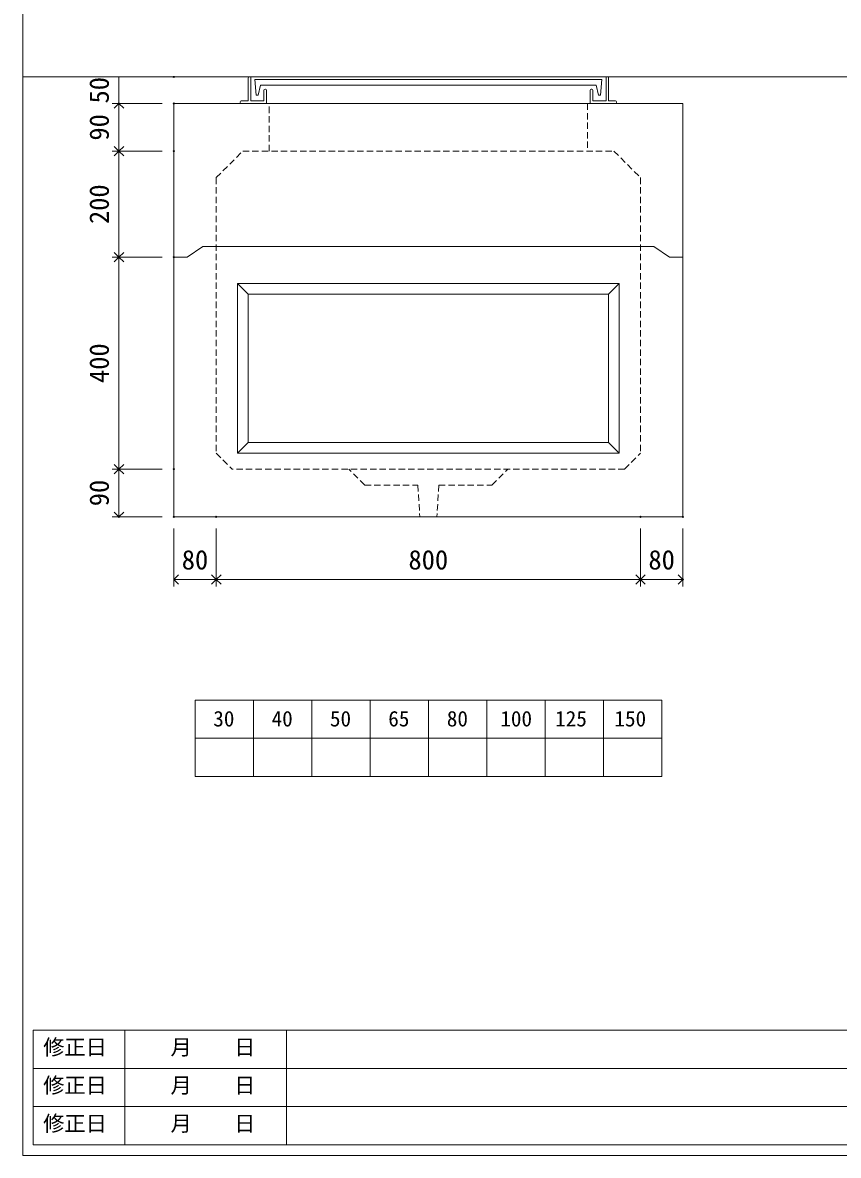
# Model space of a CAD drawing. Units: millimetres, scale not verified. Extents: x -4890 to 18490, y -2326 to 2326.
# Drawn here: x -1230 to 308, y -1949 to 189 of the extents above; entities that cross this region are included whole.
import ezdxf
from ezdxf.enums import TextEntityAlignment as Align

# ---------------------------------------------------------------- set-up
doc = ezdxf.new("R2010")
doc.units = ezdxf.units.MM
doc.header["$LTSCALE"] = 10
doc.header["$PDMODE"] = 32
doc.header["$PDSIZE"] = 2
doc.linetypes.add('DASHED1', pattern=[1.8, 1.2, -0.6])
doc.layers.add('0-1_Defpoints', color=7, linetype='Continuous')
for name, color, linetype, lineweight in [('0-2_waku', 7, 'Continuous', 18), ('0-3_gaikei', 7, 'Continuous', 18), ('0-4_kakure', 7, 'DASHED1', 5), ('0-5_sunpou', 7, 'Continuous', 5), ('0-9_uchigawa', 6, 'Continuous', 18), ('0-B_futa', 3, 'Continuous', 18), ('0-C_GL', 4, 'Continuous', 18), ('0-E_文字１', 7, 'Continuous', 18)]:
    doc.layers.add(name, color=color, linetype=linetype, lineweight=lineweight)
doc.styles.add('ＭＳ ゴシック', font='')
doc.styles.get('ＭＳ ゴシック').set_extended_font_data('MS Gothic')

# ---------------------------------------------------------------- blocks, each defined once
blk = doc.blocks.new('_Open90')
at = {"layer": '0-5_sunpou'}
blk.add_line((0, 0), (-1, 0), dxfattribs=at)
blk.add_lwpolyline([(-0.5, 0.5), (0, 0), (-0.5, -0.5)], dxfattribs=at)
blk = doc.blocks.new('D133')
at = {"layer": '0-1_Defpoints'}
for p in [(502.32, 2214.36), (398.83, 2124.36), (502.32, 2124.36)]:
    blk.add_point(p, dxfattribs=at)
at = {"layer": '0-5_sunpou'}
for p, q in [((480.32, 2214.36), (385.83, 2214.36)), ((398.83, 2196.36), (398.83, 2142.36)), ((480.32, 2124.36), (385.83, 2124.36))]:
    blk.add_line(p, q, dxfattribs=at)
at = {"layer": '0-5_sunpou', "xscale": 18, "yscale": 18}
for p, rotation in [((398.83, 2214.36), 90), ((398.83, 2124.36), 270)]:
    blk.add_blockref('_Open90', p, dxfattribs=dict(at, rotation=rotation))
at = {"layer": '0-5_sunpou', "style": 'ＭＳ ゴシック'}
blk.add_text('90', height=36.66, rotation=90, dxfattribs=at).set_placement((390.83, 2144.36), align=Align.BOTTOM_LEFT)
blk = doc.blocks.new('D134')
at = {"layer": '0-1_Defpoints'}
for p in [(502.32, 2124.36), (398.83, 1924.36), (502.32, 1924.36)]:
    blk.add_point(p, dxfattribs=at)
at = {"layer": '0-5_sunpou'}
for p, q in [((480.32, 2124.36), (385.83, 2124.36)), ((398.83, 2106.36), (398.83, 1942.36)), ((480.32, 1924.36), (385.83, 1924.36))]:
    blk.add_line(p, q, dxfattribs=at)
at = {"layer": '0-5_sunpou', "xscale": 18, "yscale": 18}
for p, rotation in [((398.83, 2124.36), 90), ((398.83, 1924.36), 270)]:
    blk.add_blockref('_Open90', p, dxfattribs=dict(at, rotation=rotation))
at = {"layer": '0-5_sunpou', "style": 'ＭＳ ゴシック'}
blk.add_text('200', height=36.66, rotation=90, dxfattribs=at).set_placement((390.83, 1986.86), align=Align.BOTTOM_LEFT)
blk = doc.blocks.new('D135')
at = {"layer": '0-1_Defpoints'}
for p in [(502.32, 1924.36), (398.83, 1524.36), (502.32, 1524.36)]:
    blk.add_point(p, dxfattribs=at)
at = {"layer": '0-5_sunpou'}
for p, q in [((480.32, 1924.36), (385.83, 1924.36)), ((398.83, 1906.36), (398.83, 1542.36)), ((480.32, 1524.36), (385.83, 1524.36))]:
    blk.add_line(p, q, dxfattribs=at)
at = {"layer": '0-5_sunpou', "xscale": 18, "yscale": 18}
for p, rotation in [((398.83, 1924.36), 90), ((398.83, 1524.36), 270)]:
    blk.add_blockref('_Open90', p, dxfattribs=dict(at, rotation=rotation))
at = {"layer": '0-5_sunpou', "style": 'ＭＳ ゴシック'}
blk.add_text('400', height=36.66, rotation=90, dxfattribs=at).set_placement((390.83, 1686.86), align=Align.BOTTOM_LEFT)
blk = doc.blocks.new('D136')
at = {"layer": '0-1_Defpoints'}
for p in [(502.32, 1524.36), (398.83, 1434.36), (502.32, 1434.36)]:
    blk.add_point(p, dxfattribs=at)
at = {"layer": '0-5_sunpou'}
for p, q in [((480.32, 1524.36), (385.83, 1524.36)), ((398.83, 1506.36), (398.83, 1452.36)), ((480.32, 1434.36), (385.83, 1434.36))]:
    blk.add_line(p, q, dxfattribs=at)
at = {"layer": '0-5_sunpou', "xscale": 18, "yscale": 18}
for p, rotation in [((398.83, 1524.36), 90), ((398.83, 1434.36), 270)]:
    blk.add_blockref('_Open90', p, dxfattribs=dict(at, rotation=rotation))
at = {"layer": '0-5_sunpou', "style": 'ＭＳ ゴシック'}
blk.add_text('90', height=36.66, rotation=90, dxfattribs=at).set_placement((390.83, 1454.36), align=Align.BOTTOM_LEFT)
blk = doc.blocks.new('D137')
at = {"layer": '0-1_Defpoints'}
for p in [(502.32, 1434.36), (582.32, 1434.36), (582.32, 1315.97)]:
    blk.add_point(p, dxfattribs=at)
at = {"layer": '0-5_sunpou'}
for p, q in [((502.32, 1412.36), (502.32, 1302.97)), ((582.32, 1412.36), (582.32, 1302.97)), ((520.32, 1315.97), (564.32, 1315.97))]:
    blk.add_line(p, q, dxfattribs=at)
at = {"layer": '0-5_sunpou', "xscale": 18, "yscale": 18, "rotation": 180}
blk.add_blockref('_Open90', (502.32, 1315.97), dxfattribs=at)
at = {"layer": '0-5_sunpou', "xscale": 18, "yscale": 18}
blk.add_blockref('_Open90', (582.32, 1315.97), dxfattribs=at)
at = {"layer": '0-5_sunpou', "style": 'ＭＳ ゴシック'}
blk.add_text('80', height=36.66, dxfattribs=at).set_placement((517.32, 1323.97), align=Align.BOTTOM_LEFT)
blk = doc.blocks.new('D138')
at = {"layer": '0-1_Defpoints'}
for p in [(582.32, 1434.36), (1382.32, 1434.36), (1382.32, 1315.97)]:
    blk.add_point(p, dxfattribs=at)
at = {"layer": '0-5_sunpou'}
for p, q in [((582.32, 1412.36), (582.32, 1302.97)), ((1382.32, 1412.36), (1382.32, 1302.97)), ((600.32, 1315.97), (1364.32, 1315.97))]:
    blk.add_line(p, q, dxfattribs=at)
at = {"layer": '0-5_sunpou', "xscale": 18, "yscale": 18, "rotation": 180}
blk.add_blockref('_Open90', (582.32, 1315.97), dxfattribs=at)
at = {"layer": '0-5_sunpou', "xscale": 18, "yscale": 18}
blk.add_blockref('_Open90', (1382.32, 1315.97), dxfattribs=at)
at = {"layer": '0-5_sunpou', "style": 'ＭＳ ゴシック'}
blk.add_text('800', height=36.66, dxfattribs=at).set_placement((944.82, 1323.97), align=Align.BOTTOM_LEFT)
blk = doc.blocks.new('D139')
at = {"layer": '0-1_Defpoints'}
for p in [(1382.32, 1434.36), (1462.32, 1434.36), (1462.32, 1315.97)]:
    blk.add_point(p, dxfattribs=at)
at = {"layer": '0-5_sunpou'}
for p, q in [((1382.32, 1412.36), (1382.32, 1302.97)), ((1462.32, 1412.36), (1462.32, 1302.97)), ((1400.32, 1315.97), (1444.32, 1315.97))]:
    blk.add_line(p, q, dxfattribs=at)
at = {"layer": '0-5_sunpou', "xscale": 18, "yscale": 18, "rotation": 180}
blk.add_blockref('_Open90', (1382.32, 1315.97), dxfattribs=at)
at = {"layer": '0-5_sunpou', "xscale": 18, "yscale": 18}
blk.add_blockref('_Open90', (1462.32, 1315.97), dxfattribs=at)
at = {"layer": '0-5_sunpou', "style": 'ＭＳ ゴシック'}
blk.add_text('80', height=36.66, dxfattribs=at).set_placement((1397.32, 1323.97), align=Align.BOTTOM_LEFT)
blk = doc.blocks.new('D140')
at = {"layer": '0-1_Defpoints'}
for p in [(502.32, 2264.36), (398.83, 2214.36), (502.32, 2214.36)]:
    blk.add_point(p, dxfattribs=at)
at = {"layer": '0-5_sunpou'}
for p, q in [((480.32, 2264.36), (385.83, 2264.36)), ((398.83, 2264.36), (398.83, 2214.36)), ((480.32, 2214.36), (385.83, 2214.36))]:
    blk.add_line(p, q, dxfattribs=at)
at = {"layer": '0-5_sunpou', "style": 'ＭＳ ゴシック'}
blk.add_text('50', height=36.66, rotation=90, dxfattribs=at).set_placement((390.83, 2214.36), align=Align.BOTTOM_LEFT)

msp = doc.modelspace()

# ---------------------------------------------------------------- linework, layer by layer
at = {"layer": '0-2_waku'}
for p, q in [((-1230.06, 2326.11), (-1230.06, -1948.89)), ((-905.06, -1089.89), (-25.06, -1089.89)), ((-905.06, -1089.89), (-905.06, -1233.89)), ((-905.06, -1089.89), (-905.06, -1233.89)), ((-905.06, -1089.89), (-905.06, -1233.89)), ((-905.06, -1089.89), (-905.06, -1233.89)), ((-795.06, -1089.89), (-795.06, -1233.89)), ((-685.06, -1089.89), (-685.06, -1233.89)), ((-685.06, -1089.89), (-685.06, -1233.89)), ((-575.06, -1089.89), (-575.06, -1233.89)), ((-465.06, -1089.89), (-465.06, -1233.89)), ((-355.06, -1089.89), (-355.06, -1233.89)), ((-245.06, -1089.89), (-245.06, -1233.89)), ((-135.06, -1089.89), (-135.06, -1233.89)), ((-25.06, -1089.89), (-25.06, -1233.89)), ((-905.06, -1161.89), (-25.06, -1161.89)), ((-905.06, -1233.89), (-25.06, -1233.89)), ((-1210.06, -1712.89), (-1210.06, -1928.89)), ((-1210.06, -1712.89), (817.94, -1712.89)), ((-1037.56, -1712.89), (-1037.56, -1928.89)), ((-732.56, -1712.89), (-732.56, -1928.89)), ((-732.56, -1712.89), (-732.56, -1928.89)), ((-1210.06, -1784.89), (817.94, -1784.89)), ((-1210.06, -1856.89), (529.94, -1856.89)), ((-1210.06, -1928.89), (817.94, -1928.89)), ((-1230.06, -1948.89), (4889.94, -1948.89)), ((-1230.06, -1948.89), (4889.94, -1948.89))]:
    msp.add_line(p, q, dxfattribs=at)
at = {"layer": '0-3_gaikei'}
for p, q in [((-945.06, 36.11), (14.94, 36.11)), ((-945.06, 36.11), (-945.06, -743.89)), ((14.94, 36.11), (14.94, -743.89)), ((-920.06, -253.89), (-890.06, -233.89)), ((-920.06, -253.89), (-890.06, -233.89)), ((-890.06, -233.89), (-40.06, -233.89)), ((-40.06, -233.89), (-10.06, -253.89)), ((-40.06, -233.89), (-10.06, -253.89)), ((-920.06, -253.89), (-945.06, -253.89)), ((-920.06, -253.89), (-945.06, -253.89)), ((-10.06, -253.89), (14.94, -253.89)), ((-10.06, -253.89), (14.94, -253.89)), ((14.94, -743.89), (-945.06, -743.89)), ((-945.06, -743.89), (-865.06, -743.89))]:
    msp.add_line(p, q, dxfattribs=at)
at = {"layer": '0-4_kakure'}
for p, q in [((-765.06, -53.89), (-765.06, 36.11)), ((-165.06, 36.11), (-165.06, -53.89)), ((-865.06, -103.89), (-815.06, -53.89)), ((-815.06, -53.89), (-115.06, -53.89)), ((-815.06, -53.89), (-115.06, -53.89)), ((-815.06, -53.89), (-115.06, -53.89)), ((-115.06, -53.89), (-65.06, -103.89)), ((-865.06, -103.89), (-865.06, -623.89)), ((-65.06, -103.89), (-65.06, -623.89)), ((-865.06, -623.89), (-835.06, -653.89)), ((-95.06, -653.89), (-65.06, -623.89)), ((-95.06, -653.89), (-835.06, -653.89)), ((-585.06, -683.89), (-615.06, -653.89)), ((-585.06, -683.89), (-615.06, -653.89)), ((-345.06, -683.89), (-315.06, -653.89)), ((-345.06, -683.89), (-315.06, -653.89)), ((-585.06, -683.89), (-485.06, -683.89)), ((-585.06, -683.89), (-485.06, -683.89)), ((-485.06, -683.89), (-481.06, -743.89)), ((-485.06, -683.89), (-481.06, -743.89)), ((-445.06, -683.89), (-449.06, -743.89)), ((-445.06, -683.89), (-449.06, -743.89)), ((-445.06, -683.89), (-345.06, -683.89)), ((-445.06, -683.89), (-345.06, -683.89))]:
    msp.add_line(p, q, dxfattribs=at)
at = {"layer": '0-9_uchigawa'}
for p, q in [((-825.06, -303.89), (-825.06, -603.89)), ((-825.06, -303.89), (-805.06, -323.89)), ((-825.06, -303.89), (-805.06, -323.89)), ((-825.06, -303.89), (-825.06, -603.89)), ((-825.06, -303.89), (-105.06, -303.89)), ((-825.06, -303.89), (-825.06, -623.82)), ((-825.06, -303.89), (-805.06, -323.89)), ((-105.06, -303.89), (-125.06, -323.89)), ((-105.06, -303.89), (-125.06, -323.89)), ((-105.06, -303.89), (-105.06, -623.82)), ((-805.06, -323.89), (-805.06, -583.89)), ((-805.06, -323.89), (-805.06, -583.89)), ((-805.06, -323.89), (-805.06, -583.89)), ((-805.06, -323.89), (-805.06, -583.89)), ((-805.06, -323.89), (-805.06, -603.82)), ((-125.06, -603.82), (-125.06, -323.89)), ((-825.06, -623.82), (-805.06, -603.82)), ((-805.06, -603.82), (-125.06, -603.82)), ((-105.06, -623.82), (-125.06, -603.82)), ((-825.06, -623.82), (-105.06, -623.82)), ((-805.06, -623.82), (-105.06, -623.82))]:
    msp.add_line(p, q, dxfattribs=at)
for points in [[(-825.06, -303.89), (-105.06, -303.89), (-105.06, -603.89)], [(-825.06, -303.89), (-805.06, -323.89), (-805.06, -583.89)], [(-825.06, -303.89), (-805.06, -323.89), (-125.06, -323.89)]]:
    msp.add_lwpolyline(points, dxfattribs=at)
at = {"layer": '0-B_futa'}
for p, q in [((-803.06, 86.11), (-800.06, 86.11)), ((-800.06, 86.11), (-800.06, 41.11)), ((-130.06, 86.11), (-130.06, 41.11)), ((-130.06, 86.11), (-127.06, 86.11)), ((-805.06, 84.11), (-805.06, 41.11)), ((-792.25, 81.61), (-137.92, 81.61)), ((-792.25, 81.61), (-789.76, 51.61)), ((-781.73, 70.61), (-786.05, 51.61)), ((-781.73, 70.61), (-148.39, 70.61)), ((-148.39, 70.61), (-144.07, 51.61)), ((-137.92, 81.61), (-140.17, 51.61)), ((-125.06, 84.11), (-125.06, 41.11)), ((-789.76, 51.61), (-786.05, 51.61)), ((-775.06, 61.11), (-775.06, 41.11)), ((-773.06, 63.11), (-772.06, 63.11)), ((-770.06, 61.11), (-770.06, 36.11)), ((-160.06, 61.11), (-160.06, 36.11)), ((-157.06, 63.11), (-158.06, 63.11)), ((-155.06, 61.11), (-155.06, 41.11)), ((-140.17, 51.61), (-144.07, 51.61)), ((-820.06, 39.11), (-820.06, 38.11)), ((-818.06, 41.11), (-805.06, 41.11)), ((-770.06, 36.11), (-818.06, 36.11)), ((-800.06, 41.11), (-775.06, 41.11)), ((-160.06, 36.11), (-112.06, 36.11)), ((-130.06, 41.11), (-155.06, 41.11)), ((-112.06, 41.11), (-125.06, 41.11)), ((-110.06, 39.11), (-110.06, 38.11))]:
    msp.add_line(p, q, dxfattribs=at)
for centre, start, end in [((-803.06, 84.11), 90, 180), ((-127.06, 84.11), 0, 90), ((-773.06, 61.11), 90, 180), ((-772.06, 61.11), 0, 90), ((-158.06, 61.11), 90, 180), ((-157.06, 61.11), 0, 90), ((-818.06, 39.11), 90, 180), ((-818.06, 38.11), 180, 270), ((-112.06, 39.11), 0, 90), ((-112.06, 38.11), 270, 0)]:
    msp.add_arc(centre, 2, start, end, dxfattribs=at)
at = {"layer": '0-C_GL'}
msp.add_line((-1230.06, 86.11), (4889.94, 86.11), dxfattribs=at)

# ---------------------------------------------------------------- block references
at = {"layer": '0-5_sunpou'}
for name in ['D140', 'D133', 'D134', 'D135', 'D136', 'D137', 'D138', 'D139']:
    msp.add_blockref(name, (-1447.37, -2178.26), dxfattribs=at)

# ---------------------------------------------------------------- texts
at = {"layer": '0-E_文字１', "style": 'ＭＳ ゴシック'}
for s, p in [('30', (-870.66, -1148.33)), ('40', (-760.66, -1148.33)), ('50', (-650.66, -1148.33)), ('65', (-540.66, -1148.33)), ('80', (-430.25, -1148.33)), ('100', (-329.38, -1148.33)), ('125', (-225.99, -1148.33)), ('150', (-114.23, -1148.33)), ('修正日', (-1191.41, -1768.19)), ('\u3000\u3000月\u3000\u3000日', (-1031.26, -1768.19)), ('修正日', (-1191.41, -1840.19)), ('\u3000\u3000月\u3000\u3000日', (-1031.26, -1840.19)), ('修正日', (-1191.41, -1912.19)), ('\u3000\u3000月\u3000\u3000日', (-1031.26, -1912.19))]:
    msp.add_text(s, height=29.33, dxfattribs=at).set_placement(p, align=Align.BOTTOM_LEFT)

doc.saveas('drawing.dxf')
